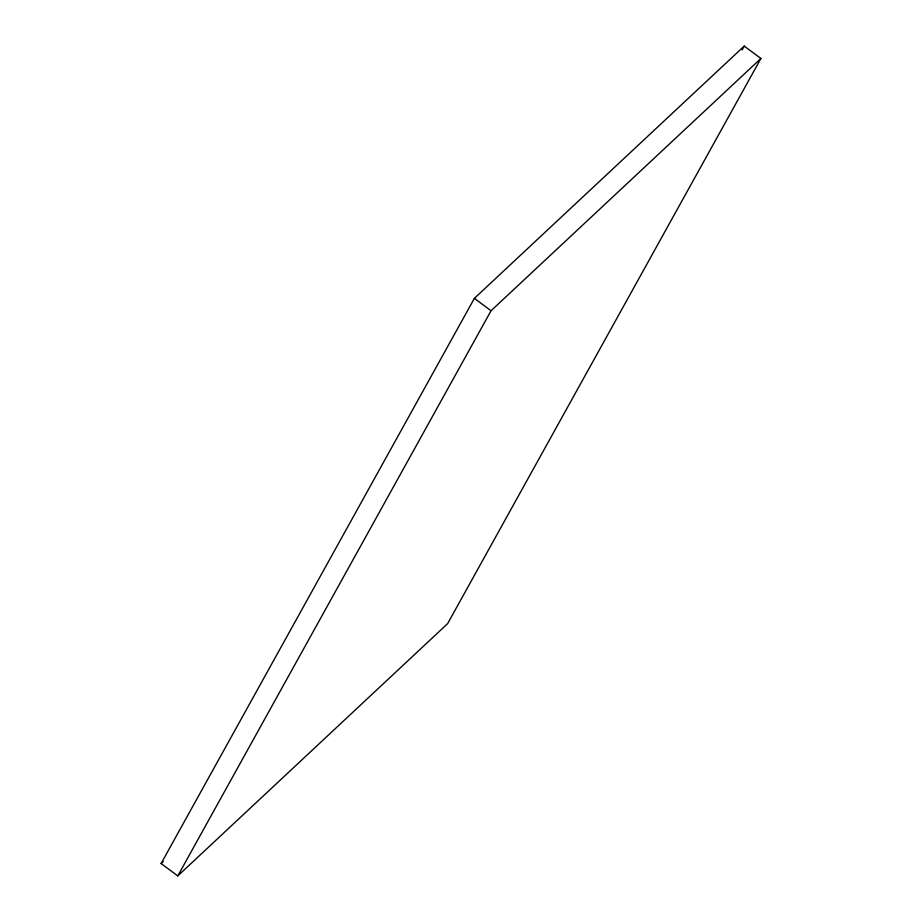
<?xml version="1.0" encoding="UTF-8"?>
<svg xmlns="http://www.w3.org/2000/svg" width="922" height="922" viewBox="0 0 922 922"><rect width="100%" height="100%" fill="white"/><g stroke="black" fill="none" stroke-linecap="round" stroke-linejoin="round"><path stroke-width="1.38" d="M161.096 863.534L474.369 298.371L744.215 46.1L760.904 58.466L447.631 623.629L177.785 875.9L161.096 863.534L163.206 861.563M177.785 875.9L491.057 310.737L760.904 58.466M742.118 49.88L744.215 46.1M474.369 298.371L491.057 310.737"/></g></svg>
